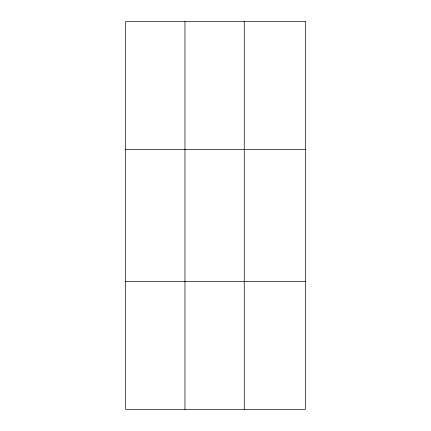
<?xml version="1.0" encoding="UTF-8"?>
<svg xmlns="http://www.w3.org/2000/svg" width="431" height="431" viewBox="0 0 431 431"><rect width="100%" height="100%" fill="white"/><g stroke="black" fill="none" stroke-linecap="round" stroke-linejoin="round"><path stroke-width="0.65" d="M184.964 21.55L184.964 409.45M244.242 21.55L244.242 409.45M125.685 149.557L305.315 149.557M125.685 281.443L305.315 281.443M305.315 21.55L305.315 409.45L125.685 409.45L125.685 21.55L305.315 21.55"/></g></svg>
